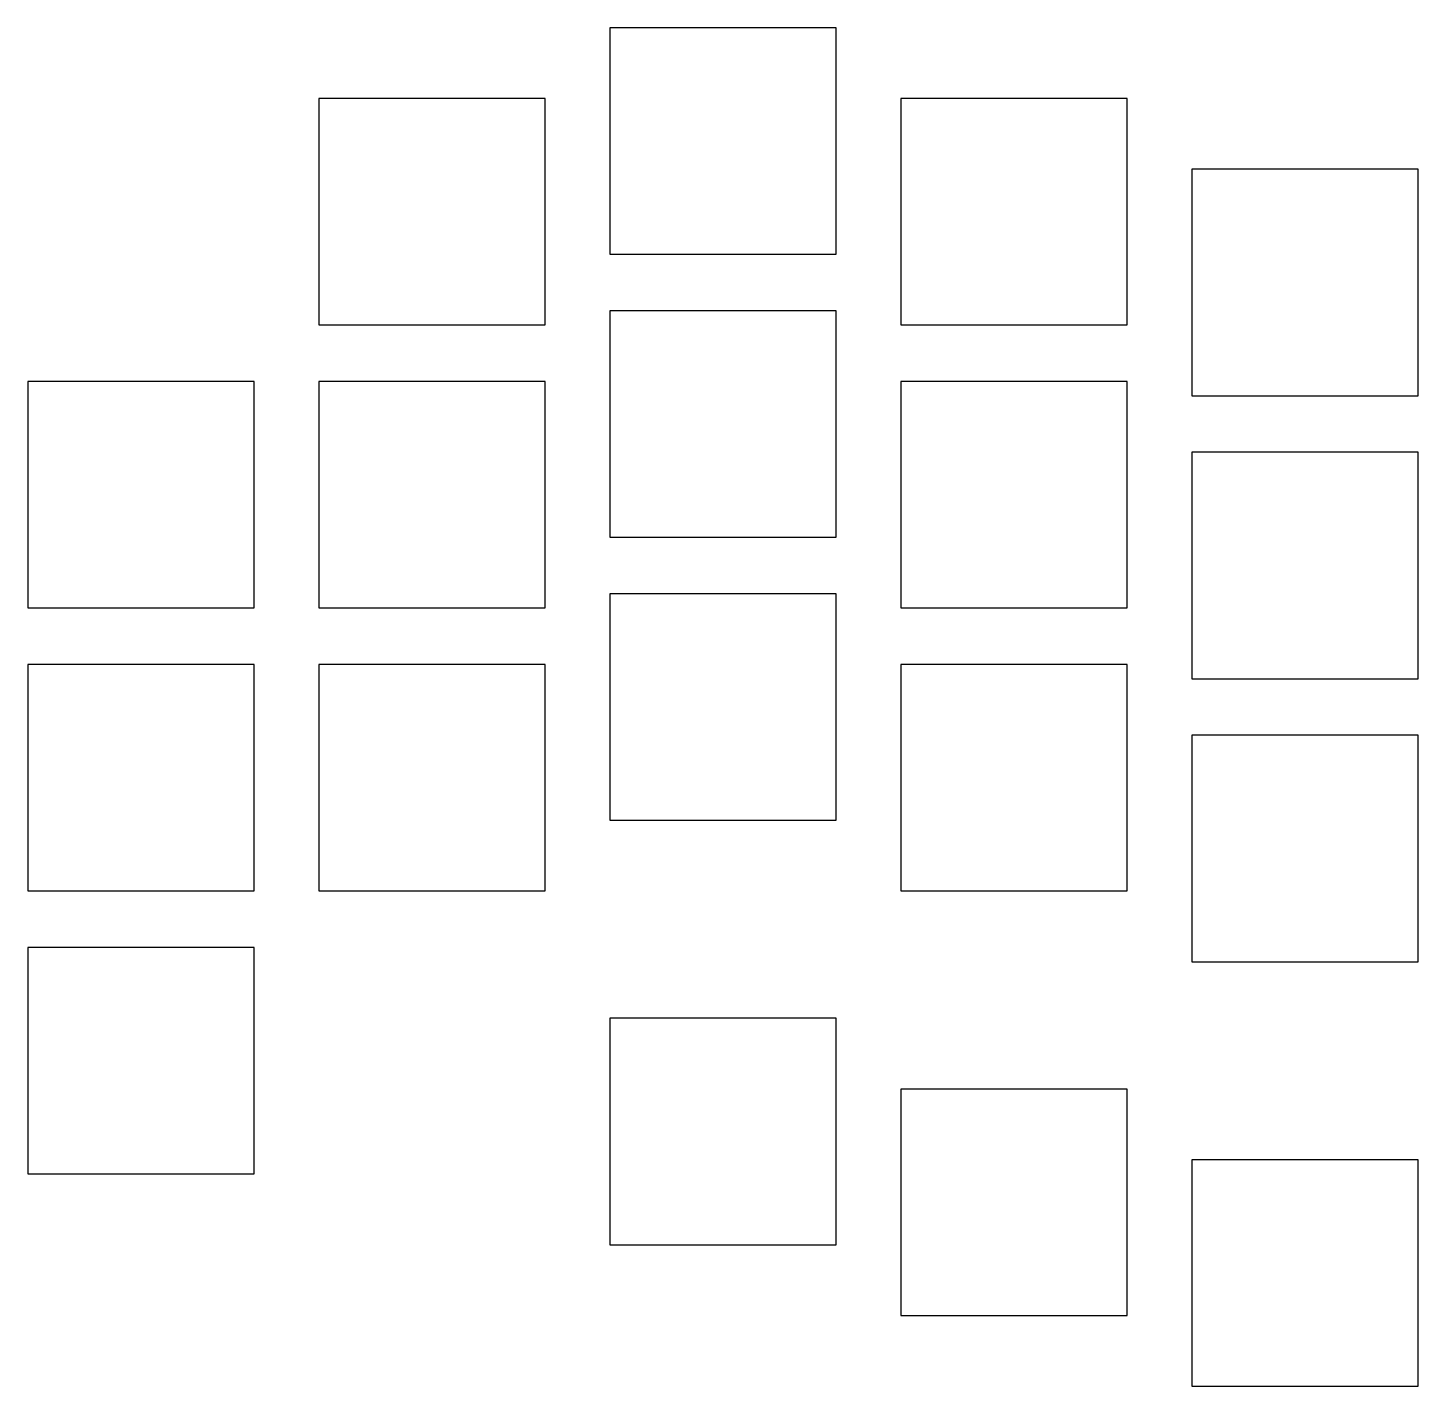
# Model space of a CAD drawing. Header units: millimetres. Extents: x -7 to 79, y -20.1 to 63.9.
import ezdxf

# ---------------------------------------------------------------- set-up
doc = ezdxf.new("R2010")
doc.units = ezdxf.units.MM

msp = doc.modelspace()

# ---------------------------------------------------------------- linework, layer by layer
for p, q in [((43, 63.875), (29, 63.875)), ((29, 63.875), (29, 49.875)), ((43, 49.875), (43, 63.875)), ((25, 59.5), (11, 59.5)), ((11, 59.5), (11, 45.5)), ((25, 45.5), (25, 59.5)), ((61, 59.5), (47, 59.5)), ((47, 59.5), (47, 45.5)), ((61, 45.5), (61, 59.5)), ((79, 55.125), (65, 55.125)), ((65, 55.125), (65, 41.125)), ((79, 41.125), (79, 55.125)), ((29, 49.875), (43, 49.875)), ((43, 46.375), (29, 46.375)), ((29, 46.375), (29, 32.375)), ((43, 32.375), (43, 46.375)), ((11, 45.5), (25, 45.5)), ((47, 45.5), (61, 45.5)), ((7, 42), (-7, 42)), ((-7, 42), (-7, 28)), ((7, 28), (7, 42)), ((25, 42), (11, 42)), ((11, 42), (11, 28)), ((25, 28), (25, 42)), ((61, 42), (47, 42)), ((47, 42), (47, 28)), ((61, 28), (61, 42)), ((65, 41.125), (79, 41.125)), ((79, 37.625), (65, 37.625)), ((65, 37.625), (65, 23.625)), ((79, 23.625), (79, 37.625)), ((29, 32.375), (43, 32.375)), ((43, 28.875), (29, 28.875)), ((29, 28.875), (29, 14.875)), ((43, 14.875), (43, 28.875)), ((-7, 28), (7, 28)), ((11, 28), (25, 28)), ((47, 28), (61, 28)), ((7, 24.5), (-7, 24.5)), ((-7, 24.5), (-7, 10.5)), ((7, 10.5), (7, 24.5)), ((25, 24.5), (11, 24.5)), ((11, 24.5), (11, 10.5)), ((25, 10.5), (25, 24.5)), ((61, 24.5), (47, 24.5)), ((47, 24.5), (47, 10.5)), ((61, 10.5), (61, 24.5)), ((65, 23.625), (79, 23.625)), ((79, 20.125), (65, 20.125)), ((65, 20.125), (65, 6.125)), ((79, 6.125), (79, 20.125)), ((29, 14.875), (43, 14.875)), ((-7, 10.5), (7, 10.5)), ((11, 10.5), (25, 10.5)), ((47, 10.5), (61, 10.5)), ((7, 7), (-7, 7)), ((-7, 7), (-7, -7)), ((7, -7), (7, 7)), ((65, 6.125), (79, 6.125)), ((43, 2.625), (29, 2.625)), ((29, 2.625), (29, -11.375)), ((43, -11.375), (43, 2.625)), ((61, -1.75), (47, -1.75)), ((47, -1.75), (47, -15.75)), ((61, -15.75), (61, -1.75)), ((79, -6.125), (65, -6.125)), ((65, -6.125), (65, -20.125)), ((79, -20.125), (79, -6.125)), ((-7, -7), (7, -7)), ((29, -11.375), (43, -11.375)), ((47, -15.75), (61, -15.75)), ((65, -20.125), (79, -20.125))]:
    msp.add_line(p, q)

doc.saveas('drawing.dxf')
